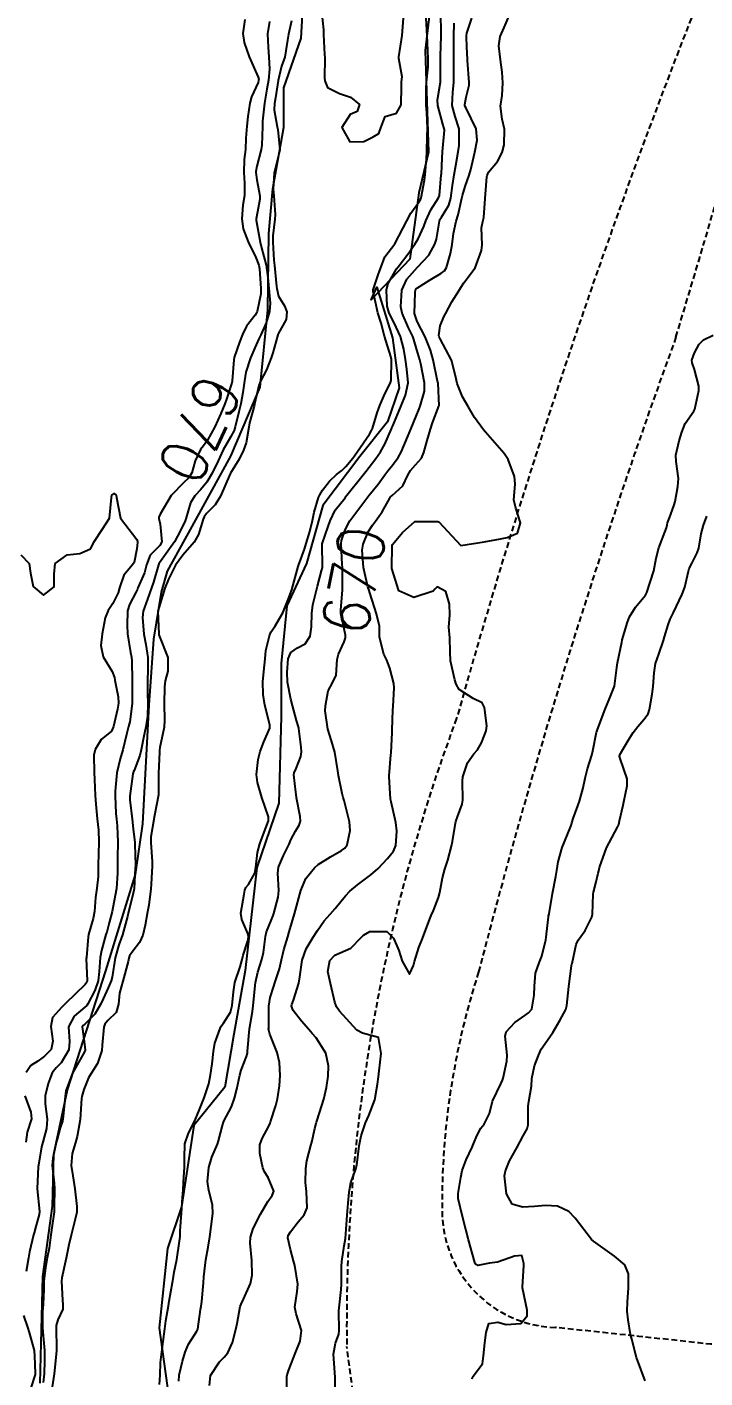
# Model space of a CAD drawing. Header units: metres. Extents: x 292545 to 299085, y 7450245 to 7463078.
# Drawn here: x 296272.5 to 296331.1, y 7455924 to 7456040.7 of the extents above; entities that cross this region are included whole.
import ezdxf
from ezdxf.enums import TextEntityAlignment as Align

# ---------------------------------------------------------------- set-up
doc = ezdxf.new("R2010")
doc.units = ezdxf.units.M
doc.linetypes.add('DASHED', pattern=[0.75, 0.5, -0.25])
for name, color, linetype in [('Cotas', 45, 'Continuous'), ('Curvas de Nivel 1m', 11, 'Continuous'), ('Curvas de Nivel 5m', 15, 'Continuous'), ('Hidrografia', 140, 'Continuous'), ('Vias Secundárias', 230, 'DASHED')]:
    doc.layers.add(name, color=color, linetype=linetype)
doc.styles.add('Style-STANDARD', font='STANDARD.shx')

msp = doc.modelspace()

# ---------------------------------------------------------------- linework, layer by layer
at = {"layer": 'Curvas de Nivel 1m', "flags": 128}
for points, elevation in [([(296285.67, 7455923.71), (296285.7, 7455924.21), (296285.97, 7455925.43), (296286.2, 7455926.21), (296286.49, 7455926.91), (296287.21, 7455928.02), (296287.29, 7455928.2), (296287.53, 7455929.9), (296287.58, 7455930.19), (296287.65, 7455930.6), (296287.78, 7455932.19), (296287.81, 7455932.73), (296288, 7455934.18), (296288.2, 7455935.28), (296288.34, 7455936.18), (296288.44, 7455937.06), (296288.59, 7455938.18), (296288.58, 7455938.95), (296288.26, 7455940.18), (296288.14, 7455940.95), (296288.25, 7455942.18), (296288.5, 7455943.07), (296288.99, 7455944.17), (296289.1, 7455944.48), (296289.43, 7455945.79), (296289.51, 7455946.09), (296289.54, 7455946.17), (296290.2, 7455947.41), (296290.48, 7455948.16), (296290.67, 7455948.95), (296290.94, 7455950.16), (296291.06, 7455950.57), (296291.5, 7455951.75), (296291.59, 7455952.06), (296291.59, 7455952.15), (296291.59, 7455952.23), (296291.78, 7455954.15), (296292.02, 7455955.66), (296292.09, 7455956.14), (296292.14, 7455956.73), (296292.28, 7455958.14), (296292.48, 7455959.04), (296292.82, 7455960.13), (296292.97, 7455960.76), (296293.15, 7455962.12), (296293.22, 7455962.53), (296293.64, 7455963.52), (296293.82, 7455963.94), (296293.87, 7455964.12), (296294.24, 7455965.53), (296294.29, 7455966.11), (296294.2, 7455967.6), (296294.26, 7455968.11), (296294.69, 7455969.13), (296295.18, 7455970.11), (296295.35, 7455970.47), (296295.73, 7455971.22), (296296.07, 7455971.76), (296296.18, 7455972.09), (296296.15, 7455972.49), (296295.84, 7455974.1), (296295.83, 7455974.16), (296295.77, 7455974.61), (296295.59, 7455976.1), (296295.62, 7455976.27), (296295.79, 7455976.65), (296296.21, 7455977.69), (296296.27, 7455978.09), (296296.22, 7455978.5), (296296.02, 7455980.1), (296295.99, 7455980.26), (296295.84, 7455980.79), (296295.47, 7455982.1), (296295.33, 7455982.64), (296295.06, 7455984.11), (296295.03, 7455984.97), (296295.12, 7455986.11), (296295.35, 7455986.67), (296295.92, 7455987.06), (296296.58, 7455987.42), (296297.01, 7455988.08), (296297.12, 7455988.9), (296297.14, 7455990.08), (296297.24, 7455990.8), (296297.56, 7455992.07), (296297.65, 7455992.4), (296298, 7455993.72), (296298.07, 7455994.01), (296298.07, 7455994.07), (296298.04, 7455996.05), (296298.04, 7455996.07), (296298.55, 7455997.56), (296298.72, 7455998.06), (296299.16, 7455998.96), (296300.02, 7456000.05), (296300.05, 7456000.08), (296300.07, 7456000.11), (296301.59, 7456002.03), (296301.81, 7456002.31), (296302.1, 7456002.69), (296302.69, 7456003.44), (296303.09, 7456004.01), (296303.46, 7456004.68), (296304.04, 7456006), (296304.07, 7456006.08), (296304.15, 7456006.26), (296304.87, 7456007.99), (296305.24, 7456008.92), (296305.46, 7456009.98), (296305.37, 7456011.15), (296305.25, 7456011.98), (296305.1, 7456012.87), (296304.8, 7456013.99), (296304.25, 7456015.16), (296303.82, 7456016), (296303.66, 7456016.61), (296303.61, 7456018.01), (296303.74, 7456018.56), (296304.31, 7456019.58), (296304.47, 7456019.83), (296304.6, 7456020), (296305.43, 7456021.09), (296306.06, 7456021.97), (296306.34, 7456022.43), (296306.82, 7456023.49), (296306.99, 7456023.96), (296307.42, 7456024.91), (296308.1, 7456025.95), (296308.18, 7456026.16), (296308.33, 7456027.95), (296308.34, 7456028.02), (296308.42, 7456029.42), (296308.45, 7456029.92), (296308.45, 7456029.95), (296308.6, 7456031.8), (296308.59, 7456031.95), (296308.56, 7456032.05), (296308.46, 7456032.34), (296308.03, 7456033.95), (296308.01, 7456034.42), (296308.26, 7456035.95), (296308.28, 7456036.18), (296308.28, 7456037.95), (296308.28, 7456038.2), (296308.33, 7456039.95), (296308.33, 7456040.17), (296308.29, 7456041.95)], 669), ([(296297.98, 7456042.08), (296298.15, 7456040.48), (296298.15, 7456040.07), (296298.24, 7456038.36), (296298.26, 7456038.07), (296298.25, 7456036.32), (296298.27, 7456036.07), (296298.49, 7456035.5), (296299.55, 7456034.99), (296300.48, 7456034.67), (296301.27, 7456034.03), (296301.08, 7456033.42), (296300.46, 7456033.16), (296299.75, 7456032.05), (296300.43, 7456030.79), (296301.64, 7456030.83), (296302.44, 7456031.24), (296302.93, 7456031.53), (296303.11, 7456032.01), (296303.49, 7456032.99), (296304.47, 7456033.28), (296304.86, 7456033.99), (296304.9, 7456035.59), (296304.91, 7456035.99), (296304.94, 7456036.42), (296304.68, 7456038), (296304.67, 7456038.15), (296304.94, 7456039.99), (296305.07, 7456041.49)], 667), ([(296299.14, 7455922.05), (296299.16, 7455924.05), (296299.01, 7455926.05), (296299.2, 7455927), (296299.49, 7455927.77), (296299.52, 7455928.05), (296299.49, 7455929.79), (296299.51, 7455930.05), (296299.69, 7455931.62), (296299.71, 7455932.05), (296299.7, 7455933.62), (296299.73, 7455934.05), (296299.95, 7455935.39), (296300.05, 7455936.04), (296300.14, 7455937.23), (296300.2, 7455938.04), (296300.3, 7455939.08), (296300.37, 7455940.04), (296300.52, 7455940.88), (296300.95, 7455942.03), (296301.04, 7455942.38), (296301.24, 7455944.03), (296301.26, 7455944.17), (296301.42, 7455944.9), (296301.69, 7455945.76), (296301.8, 7455946.02), (296302.08, 7455946.66), (296302.59, 7455948.01), (296302.82, 7455949.36), (296302.9, 7455950.01), (296302.96, 7455950.53), (296303.14, 7455952.01), (296302.9, 7455953.39), (296301.52, 7455953.77), (296301.04, 7455954.03), (296299.54, 7455955.69), (296299.29, 7455956.05), (296299.15, 7455956.45), (296298.75, 7455958.06), (296298.54, 7455959.11), (296298.7, 7455960.06), (296299.15, 7455960.51), (296299.6, 7455960.73), (296300.52, 7455961.13), (296301.42, 7455962.03), (296301.51, 7455962.14), (296301.62, 7455962.23), (296302.17, 7455962.56), (296303.63, 7455962.57), (296304.21, 7455961.99), (296304.67, 7455960.93), (296304.95, 7455959.99), (296305.58, 7455958.87), (296305.94, 7455959.63), (296306.02, 7455959.98), (296306.4, 7455961.18), (296306.71, 7455961.96), (296307.34, 7455963.65), (296307.45, 7455963.95), (296307.65, 7455964.39), (296308.1, 7455965.5), (296308.21, 7455965.94), (296308.44, 7455967.19), (296308.64, 7455967.94), (296308.91, 7455968.73), (296309.23, 7455969.93), (296309.3, 7455970.35), (296309.55, 7455971.93), (296309.59, 7455972.07), (296309.74, 7455972.48), (296310.13, 7455973.56), (296310.19, 7455973.93), (296310.16, 7455975.54), (296310.19, 7455975.93), (296310.59, 7455977.14), (296311.15, 7455977.92), (296311.47, 7455978.26), (296311.82, 7455978.87), (296312.21, 7455979.9), (296312.27, 7455980.33), (296312.07, 7455981.91), (296311.86, 7455982.31), (296311.08, 7455982.7), (296309.88, 7455983.48), (296309.61, 7455983.93), (296309.5, 7455984.32), (296309.14, 7455985.94), (296309.11, 7455986.74), (296309.07, 7455987.94), (296309, 7455988.87), (296309.07, 7455989.94), (296309.04, 7455990.86), (296308.73, 7455991.94), (296307.98, 7455992.35), (296307.79, 7455992.14), (296307.63, 7455991.96), (296305.97, 7455991.43), (296304.67, 7455991.99), (296304.07, 7455993.94), (296304.07, 7455994), (296304.1, 7455995.92), (296304.13, 7455996), (296304.99, 7455997.03), (296306.04, 7455997.98), (296308, 7455997.99), (296308.04, 7455997.99), (296308.11, 7455997.95), (296310.02, 7455995.93), (296312.03, 7455996.22), (296313.44, 7455996.48), (296314.03, 7455996.61), (296314.92, 7455996.99), (296315.18, 7455997.87), (296314.78, 7455999.15), (296314.59, 7455999.87), (296314.73, 7456001.23), (296314.66, 7456001.87), (296314.11, 7456003.36), (296313.77, 7456003.88), (296312.14, 7456005.71), (296311.97, 7456005.9), (296311.21, 7456006.97), (296310.65, 7456007.92), (296310.18, 7456008.75), (296309.71, 7456009.93), (296309.57, 7456010.57), (296309.22, 7456011.94), (296308.23, 7456013.79), (296308.15, 7456013.95), (296308.11, 7456014.07), (296308.25, 7456014.9), (296308.54, 7456015.67), (296308.69, 7456015.95), (296309.25, 7456016.96), (296309.85, 7456017.93), (296310.02, 7456018.2), (296310.29, 7456018.61), (296311.25, 7456019.92), (296311.82, 7456021.4), (296311.86, 7456021.91), (296311.82, 7456023.38), (296311.93, 7456023.91), (296312.01, 7456024.25), (296312.12, 7456025.9), (296312.27, 7456027.77), (296312.3, 7456027.9), (296312.41, 7456028.19), (296313.2, 7456029.11), (296313.6, 7456029.89), (296313.78, 7456030.54), (296313.79, 7456031.89), (296313.59, 7456032.76), (296313.45, 7456033.89), (296313.58, 7456034.79), (296313.65, 7456035.89), (296313.59, 7456036.81), (296313.46, 7456037.89), (296313.31, 7456039.11), (296313.42, 7456039.89), (296313.78, 7456040.67), (296314.29, 7456041.88)], 672), ([(296293.49, 7456041.19), (296293.33, 7456040.13), (296293.38, 7456038.98), (296293.45, 7456038.13), (296293.49, 7456037.1), (296293.4, 7456036.13), (296293.27, 7456035.35), (296293.06, 7456034.13), (296292.9, 7456032.58), (296292.89, 7456032.13), (296292.82, 7456030.51), (296292.77, 7456030.13), (296292.41, 7456028.71), (296292.3, 7456028.25), (296292.3, 7456028.14), (296292.4, 7456027.52), (296292.65, 7456026.14), (296292.66, 7456025.86), (296292.36, 7456024.28), (296292.33, 7456024.16), (296292.33, 7456024.14), (296292.35, 7456024.02), (296292.7, 7456022.14), (296292.81, 7456021.65), (296293.2, 7456020.13), (296293.36, 7456019.07), (296293.45, 7456018.13), (296293.54, 7456016.85), (296293.49, 7456016.13), (296293.21, 7456015.16), (296292.74, 7456014.13), (296292.57, 7456013.79), (296292.22, 7456013.01), (296291.96, 7456012.4), (296291.85, 7456012.14), (296291.45, 7456010.9), (296291.33, 7456010.15), (296291.2, 7456009.13), (296291.02, 7456008.15), (296290.85, 7456007.46), (296290.54, 7456006.16), (296290.44, 7456005.85), (296290.13, 7456005.28), (296289.49, 7456004.17), (296289.05, 7456003.24), (296288.55, 7456002.18), (296288.09, 7456001.4), (296287.54, 7456000.73), (296287.03, 7456000.2), (296286.66, 7455999.61), (296286.27, 7455998.21), (296286.22, 7455998.04), (296286.05, 7455997.72), (296285.54, 7455996.71), (296285.29, 7455996.22), (296284, 7455994.43), (296283.92, 7455994.32), (296283.89, 7455994.24), (296283.46, 7455992.76), (296283.29, 7455992.25), (296282.94, 7455991.27), (296282.59, 7455990.25), (296282.52, 7455989.69), (296282.64, 7455988.25), (296282.8, 7455987.37), (296282.98, 7455986.25), (296282.99, 7455985.15), (296282.96, 7455984.25), (296282.95, 7455983.17), (296282.97, 7455982.25), (296282.94, 7455981.16), (296282.8, 7455980.25), (296282.63, 7455979.45), (296282.42, 7455978.25), (296282.3, 7455977.76), (296281.79, 7455976.48), (296281.72, 7455976.32), (296281.71, 7455976.26), (296281.7, 7455976.18), (296281.43, 7455974.27), (296281.42, 7455973.93), (296281.63, 7455972.26), (296281.73, 7455971.42), (296281.86, 7455970.26), (296281.87, 7455970.1), (296281.91, 7455968.26), (296281.9, 7455968.05), (296281.8, 7455966.26), (296281.78, 7455966.14), (296281.66, 7455965.61), (296281.32, 7455964.26), (296281.22, 7455963.85), (296280.78, 7455962.27), (296280.47, 7455961.42), (296280.15, 7455960.28), (296279.91, 7455958.61), (296279.82, 7455958.29), (296279.57, 7455957.69), (296279.12, 7455956.74), (296278.91, 7455956.3), (296278.41, 7455955.43), (296277.53, 7455954.56), (296277.39, 7455954.45), (296277.32, 7455954.31), (296277.33, 7455954.12), (296277.51, 7455952.82), (296277.57, 7455952.31), (296277.56, 7455952.26), (296277.5, 7455952.17), (296276.47, 7455950.33), (296275.91, 7455948.79), (296275.83, 7455948.33), (296275.66, 7455946.56), (296275.64, 7455946.34), (296275.6, 7455946.16), (296275.42, 7455945.6), (296275.14, 7455944.61), (296275.07, 7455944.34), (296274.77, 7455942.96), (296274.73, 7455942.35), (296274.89, 7455940.82), (296274.92, 7455940.34), (296274.9, 7455938.78), (296274.88, 7455938.34), (296274.7, 7455936.96), (296274.6, 7455936.35), (296274.45, 7455935.19), (296274.3, 7455934.35), (296274.13, 7455933.49), (296274.01, 7455932.35), (296273.99, 7455931.61), (296273.93, 7455930.35), (296273.88, 7455929.71), (296273.89, 7455928.35), (296273.95, 7455927.61), (296274.06, 7455926.35), (296274.07, 7455925.47), (296274.04, 7455924.35), (296273.94, 7455923.58)], 669), ([(296295.4, 7456041.26), (296295.13, 7456040.1), (296295.06, 7456039.59), (296294.82, 7456038.11), (296294.73, 7456037.9), (296294.52, 7456037.35), (296294.25, 7456036.11), (296294, 7456034.6), (296293.93, 7456034.12), (296293.91, 7456033.57), (296294.17, 7456032.11), (296294.21, 7456031.87), (296294.4, 7456030.11), (296294.4, 7456030.08), (296293.9, 7456028.13), (296293.81, 7456026.71), (296293.86, 7456026.13), (296293.98, 7456024.51), (296293.95, 7456024.12), (296293.77, 7456022.69), (296293.77, 7456022.13), (296293.88, 7456020.57), (296293.92, 7456020.12), (296294.1, 7456018.31), (296294.12, 7456018.12), (296294.28, 7456017.47), (296294.8, 7456016.64), (296295, 7456016.11), (296294.93, 7456015.44), (296294.23, 7456014.22), (296294.21, 7456014.14), (296294.21, 7456014.12), (296293.77, 7456012.57), (296293.63, 7456012.13), (296293.24, 7456011.09), (296292.73, 7456010.13), (296292.57, 7456009.75), (296292.21, 7456008.14), (296292.2, 7456008.1), (296292.16, 7456007.97), (296291.78, 7456006.51), (296291.71, 7456006.14), (296291.48, 7456004.79), (296291.26, 7456004.15), (296290.87, 7456003.39), (296290.13, 7456002.16), (296290.09, 7456002.11), (296289.27, 7456000.18), (296288.81, 7455999.44), (296288.05, 7455998.68), (296287.84, 7455998.4), (296287.76, 7455998.19), (296287.36, 7455996.87), (296286.99, 7455996.2), (296286.01, 7455995.09), (296285.38, 7455994.22), (296284.77, 7455993.01), (296284.46, 7455992.23), (296283.96, 7455990.63), (296283.87, 7455990.33), (296283.85, 7455990.24), (296283.92, 7455988.25), (296283.93, 7455988.21), (296284.72, 7455986.23), (296284.72, 7455985.05), (296284.49, 7455984.23), (296284.41, 7455983.7), (296284.38, 7455982.23), (296284.43, 7455980.82), (296284.4, 7455980.23), (296284.03, 7455978.45), (296284, 7455978.24), (296283.99, 7455978.06), (296283.91, 7455976.24), (296283.89, 7455974.36), (296283.87, 7455974.24), (296283.76, 7455973.62), (296283.53, 7455972.45), (296283.5, 7455972.24), (296283.23, 7455970.73), (296283.23, 7455970.24), (296283.35, 7455968.59), (296283.35, 7455968.24), (296283.27, 7455966.65), (296283.23, 7455966.24), (296283.06, 7455964.84), (296282.96, 7455964.25), (296282.76, 7455963.12), (296282.55, 7455962.25), (296282.26, 7455961.6), (296281.6, 7455960.76), (296281.41, 7455960.45), (296281.35, 7455960.26), (296281.29, 7455959.97), (296280.81, 7455958.27), (296280.53, 7455957.24), (296280.45, 7455956.28), (296280.26, 7455955.56), (296279.53, 7455954.86), (296279.28, 7455954.54), (296279.17, 7455954.29), (296279.05, 7455952.75), (296279.02, 7455952.29), (296278.63, 7455951.15), (296278.1, 7455950.3), (296277.87, 7455949.91), (296277.46, 7455948.9), (296277.29, 7455948.31), (296277.26, 7455948.13), (296277.15, 7455946.31), (296276.89, 7455944.84), (296276.73, 7455944.32), (296276.44, 7455943.37), (296276.36, 7455942.33), (296276.5, 7455941.45), (296276.68, 7455940.32), (296276.84, 7455938.81), (296276.84, 7455938.32), (296276.71, 7455937.71), (296276.35, 7455936.32), (296276.15, 7455935.48), (296275.93, 7455934.33), (296275.56, 7455932.63), (296275.53, 7455932.34), (296275.62, 7455930.7), (296275.65, 7455930.33), (296275.64, 7455929.93), (296275.22, 7455928.99), (296275.06, 7455928.5), (296275.05, 7455928.34), (296275.09, 7455926.44), (296275.09, 7455926.34), (296274.91, 7455924.61), (296274.88, 7455924.34), (296274.67, 7455922.83)], 668), ([(296283.98, 7455923.41), (296284.05, 7455924.23), (296284.09, 7455925.32), (296284.18, 7455926.23), (296284.3, 7455927.13), (296284.44, 7455928.23), (296284.53, 7455928.92), (296284.76, 7455930.22), (296284.84, 7455930.63), (296285.1, 7455932.22), (296285.13, 7455932.36), (296285.27, 7455933.12), (296285.48, 7455934.22), (296285.73, 7455935.79), (296285.77, 7455936.21), (296285.79, 7455936.68), (296285.9, 7455938.21), (296285.99, 7455939.57), (296286.03, 7455940.21), (296286.07, 7455940.91), (296286.16, 7455942.21), (296286.16, 7455942.98), (296286.18, 7455944.21), (296286.5, 7455945.12), (296287.03, 7455946.2), (296287.44, 7455947.18), (296287.73, 7455947.9), (296287.84, 7455948.19), (296288.25, 7455949.4), (296288.4, 7455950.18), (296288.54, 7455951.12), (296288.65, 7455952.18), (296288.77, 7455952.92), (296289.22, 7455954.17), (296289.33, 7455954.37), (296289.53, 7455954.65), (296290.11, 7455955.6), (296290.28, 7455956.16), (296290.37, 7455957.36), (296290.5, 7455958.16), (296290.95, 7455959.51), (296291.13, 7455960.15), (296291.22, 7455960.52), (296291.62, 7455961.75), (296291.69, 7455962.07), (296291.69, 7455962.14), (296291.63, 7455962.4), (296291.1, 7455963.61), (296291.01, 7455964.15), (296291.31, 7455965.8), (296291.37, 7455966.14), (296291.46, 7455966.35), (296291.67, 7455966.61), (296292.22, 7455967.6), (296292.3, 7455968.13), (296292.46, 7455969.38), (296292.67, 7455970.13), (296292.94, 7455970.91), (296293.42, 7455972.12), (296293.41, 7455972.46), (296292.82, 7455974.13), (296292.47, 7455975.44), (296292.38, 7455976.13), (296292.5, 7455977.43), (296292.68, 7455978.13), (296293, 7455978.95), (296293.52, 7455980.12), (296293.52, 7455980.43), (296293.09, 7455982.13), (296292.94, 7455983.05), (296292.91, 7455984.13), (296292.99, 7455985.03), (296293.11, 7455986.13), (296293.19, 7455986.85), (296293.5, 7455988.12), (296293.62, 7455988.44), (296293.94, 7455988.93), (296294.64, 7455990.11), (296295.1, 7455991.24), (296295.41, 7455992.1), (296295.55, 7455992.53), (296295.97, 7455994.09), (296296, 7455994.19), (296296.52, 7455995.59), (296296.65, 7455996.08), (296296.97, 7455997.14), (296297.2, 7455998.08), (296297.34, 7455998.79), (296297.74, 7456000.07), (296297.84, 7456000.31), (296298.08, 7456000.71), (296298.68, 7456001.47), (296299.29, 7456002.06), (296299.74, 7456002.41), (296300.1, 7456002.74), (296300.7, 7456003.46), (296301.11, 7456004.04), (296302.14, 7456005.55), (296302.31, 7456005.85), (296302.38, 7456006.02), (296302.79, 7456007.38), (296303.02, 7456008.01), (296303.37, 7456008.82), (296303.95, 7456010), (296304, 7456010.19), (296304.03, 7456012), (296303.98, 7456012.24), (296303.43, 7456014.01), (296303.13, 7456015.13), (296302.86, 7456016.01), (296302.44, 7456017.86), (296302.46, 7456018.02), (296302.91, 7456019.4), (296303.13, 7456020.01), (296303.47, 7456020.86), (296304.33, 7456022), (296305.37, 7456023.98), (296305.71, 7456024.63), (296306.38, 7456025.58), (296306.53, 7456025.82), (296306.59, 7456025.97), (296306.87, 7456027.49), (296306.93, 7456027.96), (296307.05, 7456029.33), (296307.08, 7456029.96), (296307.11, 7456031.3), (296307.13, 7456031.96), (296307.09, 7456033.34), (296307.03, 7456033.96), (296307.03, 7456035.43), (296307.07, 7456035.96), (296307.2, 7456037.28), (296307.2, 7456037.96), (296307.15, 7456039.35), (296307.12, 7456039.96), (296307.03, 7456041.5)], 668), ([(296294.95, 7455922.29), (296294.99, 7455924.1), (296295.02, 7455924.25), (296295.17, 7455924.67), (296295.56, 7455925.72), (296295.7, 7455926.09), (296296.13, 7455927.16), (296296.26, 7455928.09), (296295.8, 7455929.53), (296295.67, 7455930.1), (296295.89, 7455931.46), (296295.93, 7455932.09), (296295.67, 7455933.7), (296295.58, 7455934.1), (296295.3, 7455935.09), (296295.08, 7455936.1), (296295.12, 7455936.3), (296295.32, 7455936.62), (296295.96, 7455937.46), (296296.5, 7455938.09), (296296.74, 7455938.68), (296296.68, 7455940.09), (296296.59, 7455940.87), (296296.64, 7455942.09), (296296.72, 7455942.75), (296297.06, 7455944.08), (296297.14, 7455944.35), (296297.42, 7455945.53), (296297.53, 7455945.98), (296297.56, 7455946.08), (296297.62, 7455946.26), (296298.2, 7455948.06), (296298.43, 7455949.09), (296298.55, 7455950.06), (296298.6, 7455950.94), (296298.36, 7455952.06), (296297.52, 7455953.37), (296297.19, 7455953.75), (296296.9, 7455954.08), (296296.25, 7455954.81), (296295.55, 7455955.74), (296295.4, 7455956.1), (296295.41, 7455956.24), (296295.56, 7455956.62), (296296.04, 7455958.09), (296296.12, 7455958.63), (296296.31, 7455960.09), (296296.65, 7455961.05), (296297.27, 7455962.08), (296297.63, 7455962.64), (296298.22, 7455963.48), (296298.74, 7455964.06), (296299.16, 7455964.54), (296299.65, 7455965.15), (296300.06, 7455965.65), (296300.44, 7455966.04), (296301.11, 7455966.6), (296301.68, 7455967.03), (296302.25, 7455967.46), (296302.88, 7455968.01), (296303.7, 7455968.87), (296304.2, 7455969.5), (296304.41, 7455969.99), (296304.5, 7455971.22), (296304.42, 7455971.99), (296303.99, 7455973.76), (296303.96, 7455974), (296303.83, 7455975.95), (296303.84, 7455976), (296303.98, 7455977.83), (296304, 7455978), (296304.08, 7455979.75), (296304.08, 7455980), (296304.16, 7455981.69), (296304.17, 7455982), (296304.25, 7455983.62), (296304.23, 7455984), (296303.9, 7455985.32), (296303.63, 7455986), (296303.37, 7455986.54), (296303.01, 7455988.01), (296302.99, 7455988.96), (296302.74, 7455990.01), (296302.16, 7455991.83), (296302.09, 7455992.02), (296301.98, 7455992.35), (296301.61, 7455994.03), (296301.51, 7455995.52), (296301.58, 7455996.03), (296302.03, 7455997.09), (296302.39, 7455997.67), (296302.65, 7455998.01), (296303.24, 7455998.83), (296303.88, 7456000), (296303.95, 7456000.12), (296304.08, 7456000.24), (296305.01, 7456001.06), (296305.45, 7456001.99), (296305.67, 7456002.41), (296306.11, 7456002.9), (296306.63, 7456003.45), (296306.84, 7456003.96), (296307.11, 7456004.98), (296307.4, 7456005.96), (296307.58, 7456006.52), (296308.13, 7456007.95), (296308.14, 7456007.98), (296308.05, 7456009.95), (296308.02, 7456010.12), (296307.62, 7456011.96), (296307.39, 7456012.79), (296306.94, 7456013.96), (296306.25, 7456015.27), (296306.03, 7456015.97), (296306.09, 7456017.78), (296306.12, 7456017.97), (296306.17, 7456018.09), (296306.29, 7456018.19), (296307.38, 7456018.88), (296308.3, 7456019.42), (296308.61, 7456019.65), (296308.77, 7456019.95), (296309.12, 7456021.15), (296309.27, 7456021.94), (296309.39, 7456022.89), (296309.63, 7456023.94), (296309.8, 7456024.49), (296310.11, 7456025.93), (296310.16, 7456026.16), (296310.39, 7456026.93), (296310.75, 7456027.92), (296310.89, 7456028.4), (296311.22, 7456029.92), (296311.42, 7456030.93), (296311.34, 7456031.91), (296310.47, 7456033.71), (296310.4, 7456033.84), (296310.37, 7456033.92), (296310.38, 7456034.02), (296310.48, 7456034.66), (296310.73, 7456035.69), (296310.75, 7456035.92), (296310.61, 7456037.83), (296310.6, 7456037.92), (296310.53, 7456039), (296310.5, 7456039.88), (296310.5, 7456039.92), (296310.5, 7456039.96), (296310.55, 7456040.19), (296310.98, 7456041.5)], 671), ([(296311.01, 7455923.91), (296311.02, 7455924.05), (296311.17, 7455924.24), (296311.88, 7455925.21), (296311.98, 7455925.9), (296312.09, 7455927.01), (296312.2, 7455927.9), (296312.44, 7455928.68), (296313.22, 7455928.79), (296313.95, 7455928.61), (296315.22, 7455928.7), (296315.75, 7455929.34), (296315.74, 7455929.85), (296315.35, 7455931.77), (296315.34, 7455931.86), (296315.46, 7455933.68), (296315.46, 7455933.86), (296315.29, 7455934.56), (296314.66, 7455934.51), (296313.28, 7455934.01), (296313.18, 7455933.99), (296312.5, 7455933.9), (296311.48, 7455933.71), (296311.28, 7455933.81), (296311.24, 7455933.91), (296311.23, 7455933.97), (296310.68, 7455935.92), (296310.44, 7455936.8), (296310.16, 7455937.92), (296309.79, 7455939.48), (296309.78, 7455939.93), (296310.01, 7455941.29), (296310.14, 7455941.92), (296310.47, 7455942.84), (296310.99, 7455943.91), (296311.11, 7455944.21), (296311.42, 7455944.97), (296311.76, 7455945.57), (296312.05, 7455945.9), (296312.5, 7455946.83), (296312.76, 7455947.89), (296313.47, 7455949.39), (296313.63, 7455949.71), (296313.68, 7455949.88), (296314, 7455951.37), (296314.03, 7455951.87), (296313.86, 7455953.53), (296313.93, 7455953.88), (296314.69, 7455954.71), (296315.54, 7455955.31), (296315.87, 7455955.53), (296316.15, 7455955.85), (296316.37, 7455957.05), (296316.38, 7455957.85), (296316.48, 7455958.96), (296316.78, 7455959.85), (296317.02, 7455960.43), (296317.36, 7455961.84), (296317.39, 7455962.07), (296317.6, 7455963.84), (296317.6, 7455963.88), (296317.65, 7455964.09), (296317.94, 7455965.84), (296318.22, 7455967.3), (296318.33, 7455967.83), (296318.44, 7455968.57), (296318.78, 7455969.82), (296319.49, 7455971.57), (296319.57, 7455971.81), (296319.6, 7455971.94), (296319.74, 7455972.33), (296320.14, 7455973.42), (296320.26, 7455973.81), (296320.59, 7455974.99), (296320.77, 7455975.8), (296320.97, 7455976.62), (296321.35, 7455977.79), (296321.44, 7455978.16), (296321.75, 7455979.79), (296321.77, 7455979.85), (296321.84, 7455980.02), (296322.48, 7455981.78), (296322.9, 7455982.74), (296323.3, 7455983.77), (296323.5, 7455985.37), (296323.55, 7455985.77), (296323.92, 7455987.57), (296323.95, 7455987.73), (296323.96, 7455987.76), (296324.42, 7455989.28), (296324.6, 7455989.75), (296325.11, 7455990.6), (296325.97, 7455991.62), (296326.04, 7455991.74), (296326.1, 7455991.86), (296326.69, 7455993.73), (296326.9, 7455994.83), (296327.12, 7455995.72), (296327.78, 7455997.45), (296327.85, 7455997.71), (296327.89, 7455997.87), (296328.05, 7455998.31), (296328.42, 7455999.35), (296328.53, 7455999.71), (296328.78, 7456001.01), (296328.82, 7456001.7), (296328.63, 7456003.19), (296328.61, 7456003.71), (296328.89, 7456004.95), (296329.11, 7456005.7), (296329.4, 7456006.45), (296330.16, 7456007.53), (296330.22, 7456007.64), (296330.23, 7456007.69), (296330.57, 7456009.3), (296330.57, 7456009.69), (296330.2, 7456011.12), (296330, 7456011.69), (296329.97, 7456011.93), (296330.22, 7456012.57), (296330.61, 7456013.31), (296331, 7456013.68), (296331.82, 7456014.09)], 673), ([(296272.01, 7455995.1), (296272.72, 7455994.37), (296272.84, 7455993.52), (296273.08, 7455992.37), (296273.97, 7455991.62), (296274.88, 7455992.35), (296274.88, 7455993.45), (296274.97, 7455994.35), (296276.01, 7455995.12), (296277.11, 7455995.22), (296278.02, 7455995.63), (296278.38, 7455996.3), (296279.04, 7455997.29), (296279.67, 7455998.29), (296279.84, 7456000.06), (296279.87, 7456000.28), (296280.07, 7456000.42), (296280.25, 7456000.28), (296280.27, 7456000.07), (296280.61, 7455998.27), (296282.03, 7455996.44), (296282.09, 7455996.26), (296282.09, 7455996.19), (296282.02, 7455995.62), (296281.81, 7455994.46), (296281.66, 7455994.26), (296280.91, 7455993.35), (296280.54, 7455992.27), (296280.41, 7455991.83), (296279.96, 7455990.9), (296279.56, 7455990.29), (296279.31, 7455989.66), (296279.04, 7455988.29), (296278.92, 7455987.29), (296279.12, 7455986.3), (296279.89, 7455985.03), (296280.1, 7455984.5), (296280.14, 7455984.29), (296280.42, 7455982.83), (296280.44, 7455982.28), (296280.37, 7455981.77), (296280.02, 7455980.29), (296279.83, 7455979.86), (296278.96, 7455979.16), (296278.42, 7455978.3), (296278.32, 7455977.79), (296278.35, 7455976.3), (296278.38, 7455975.7), (296278.43, 7455974.3), (296278.49, 7455973.57), (296278.62, 7455972.3), (296278.71, 7455971.32), (296278.76, 7455970.3), (296278.72, 7455969.28), (296278.68, 7455968.3), (296278.68, 7455967.3), (296278.58, 7455966.3), (296278.45, 7455965.51), (296278.37, 7455964.3), (296278.27, 7455963.67), (296277.87, 7455962.31), (296277.83, 7455962.1), (296277.67, 7455960.31), (296277.66, 7455960.24), (296277.73, 7455958.31), (296277.7, 7455958.18), (296277.57, 7455957.99), (296275.88, 7455956.34), (296275.71, 7455956.17), (296275.55, 7455956.02), (296274.75, 7455955.13), (296274.59, 7455954.35), (296274.78, 7455953.07), (296274.62, 7455952.35), (296274.07, 7455951.78), (296273.49, 7455951.37), (296272.87, 7455950.98), (296272.48, 7455950.37)], 671), ([(296325.94, 7455923.73), (296325.19, 7455925.74), (296324.79, 7455927.33), (296324.68, 7455927.75), (296324.47, 7455929), (296324.4, 7455929.75), (296324.43, 7455930.56), (296324.52, 7455931.75), (296324.5, 7455932.98), (296324.19, 7455933.76), (296323.29, 7455934.51), (296321.47, 7455935.79), (296321.31, 7455935.95), (296319.89, 7455937.8), (296319.34, 7455938.37), (296318.36, 7455938.84), (296317.34, 7455938.89), (296316.4, 7455938.79), (296315.34, 7455938.74), (296314.47, 7455939), (296313.96, 7455939.88), (296313.8, 7455941.46), (296313.87, 7455941.88), (296314.24, 7455942.73), (296314.86, 7455943.87), (296315.41, 7455944.9), (296315.76, 7455945.52), (296315.85, 7455945.86), (296315.84, 7455947.46), (296315.89, 7455947.86), (296316.12, 7455949.2), (296316.17, 7455949.85), (296316.4, 7455950.94), (296316.72, 7455951.85), (296316.96, 7455952.39), (296317.52, 7455953.18), (296317.98, 7455953.83), (296318.58, 7455954.87), (296319.09, 7455955.82), (296319.19, 7455956.17), (296319.35, 7455957.81), (296319.59, 7455959.6), (296319.62, 7455959.78), (296319.63, 7455959.81), (296319.98, 7455961.44), (296320.16, 7455961.8), (296320.76, 7455962.66), (296321.34, 7455963.79), (296321.39, 7455964.05), (296321.46, 7455965.79), (296321.49, 7455965.97), (296321.68, 7455966.73), (296321.89, 7455967.59), (296321.93, 7455967.79), (296322, 7455968.09), (296322.61, 7455969.78), (296323.55, 7455971.59), (296323.65, 7455971.76), (296323.67, 7455971.82), (296323.74, 7455972.11), (296324.04, 7455973.48), (296324.1, 7455973.76), (296324.39, 7455975.14), (296324.38, 7455975.75), (296323.8, 7455977.5), (296323.74, 7455977.7), (296323.74, 7455977.76), (296323.75, 7455977.81), (296323.81, 7455977.93), (296324.49, 7455979.08), (296324.91, 7455979.75), (296325.3, 7455980.29), (296325.84, 7455980.88), (296326.22, 7455981.36), (296326.33, 7455981.74), (296326.55, 7455983.06), (296326.65, 7455983.73), (296326.71, 7455984.92), (296326.85, 7455985.73), (296327.12, 7455986.52), (296327.53, 7455987.72), (296327.62, 7455988.03), (296327.94, 7455989.05), (296328.12, 7455989.54), (296328.2, 7455989.72), (296328.39, 7455990.14), (296329.13, 7455991.7), (296329.36, 7455992.32), (296329.69, 7455993.69), (296329.76, 7455993.93), (296330, 7455994.43), (296330.43, 7455995.27), (296330.58, 7455995.68), (296330.79, 7455996.92), (296330.98, 7455997.68), (296331.28, 7455998.45)], 674), ([(296272.37, 7455948.37), (296272.87, 7455946.94), (296272.93, 7455946.37), (296272.57, 7455945.21), (296272.43, 7455944.37)], 671)]:
    msp.add_lwpolyline(points, dxfattribs=dict(at, elevation=elevation))
at = {"layer": 'Curvas de Nivel 5m', "elevation": 670, "flags": 128}
for points in [[(296291.35, 7456041.36), (296291.19, 7456040.15), (296291.31, 7456039.38), (296291.74, 7456038.15), (296292.51, 7456036.39), (296292.56, 7456036.19), (296292.55, 7456036.14), (296292.55, 7456036.1), (296292.5, 7456035.94), (296291.93, 7456034.7), (296291.8, 7456034.15), (296291.63, 7456032.98), (296291.53, 7456032.15), (296291.46, 7456031.13), (296291.41, 7456030.15), (296291.31, 7456029.26), (296291.27, 7456028.15), (296291.33, 7456027.22), (296291.32, 7456026.15), (296291.2, 7456025.32), (296291.1, 7456024.15), (296291.22, 7456023.27), (296291.65, 7456022.15), (296292.32, 7456020.8), (296292.56, 7456020.14), (296292.62, 7456019.83), (296292.75, 7456018.14), (296292.75, 7456017.67), (296292.43, 7456016.14), (296292.38, 7456016.02), (296292.26, 7456015.82), (296291.51, 7456014.88), (296291.15, 7456014.15), (296290.91, 7456013.48), (296290.43, 7456012.16), (296290.4, 7456011.97), (296290.27, 7456010.16), (296290.26, 7456010.1), (296290.19, 7456009.81), (296289.77, 7456008.57), (296289.63, 7456008.17), (296289.29, 7456007.31), (296288.78, 7456006.18), (296288.13, 7456005.01), (296287.78, 7456004.54), (296287.54, 7456004.2), (296287.08, 7456003.23), (296286.77, 7456002.2), (296286.52, 7456001.77), (296286.08, 7456001.36), (296285.01, 7456000.23), (296284.06, 7455998.63), (296283.93, 7455998.36), (296283.93, 7455998.24), (296284.05, 7455997.75), (296284.19, 7455996.24), (296284.02, 7455995.92), (296283.17, 7455995.08), (296282.88, 7455994.25), (296282.7, 7455993.55), (296282.13, 7455992.26), (296282.08, 7455992.15), (296281.97, 7455991.91), (296281.4, 7455990.83), (296281.24, 7455990.27), (296281.19, 7455989.02), (296281.23, 7455988.27), (296281.49, 7455986.68), (296281.57, 7455986.27), (296281.59, 7455985.96), (296281.62, 7455984.26), (296281.63, 7455984.01), (296281.62, 7455982.26), (296281.42, 7455980.69), (296281.32, 7455980.27), (296281.14, 7455979.58), (296280.81, 7455978.27), (296280.59, 7455977.49), (296280.3, 7455976.28), (296280.16, 7455974.68), (296280.16, 7455974.28), (296280.22, 7455972.76), (296280.27, 7455972.28), (296280.33, 7455971.68), (296280.39, 7455970.28), (296280.37, 7455968.95), (296280.35, 7455968.28), (296280.36, 7455967.61), (296280.29, 7455966.28), (296279.97, 7455964.6), (296279.89, 7455964.29), (296279.63, 7455963.3), (296279.43, 7455962.49), (296279.36, 7455962.29), (296278.97, 7455960.93), (296278.86, 7455960.3), (296278.79, 7455959.09), (296278.7, 7455958.3), (296278.4, 7455957.47), (296277.8, 7455956.31), (296277.7, 7455956.16), (296277.55, 7455956.01), (296276.62, 7455955.24), (296276.14, 7455954.33), (296276.23, 7455953.05), (296276.17, 7455952.33), (296275.49, 7455951.22), (296275.06, 7455950.77), (296274.73, 7455950.35), (296274.38, 7455949.44), (296274.11, 7455948.35), (296274.12, 7455947.68), (296274.29, 7455946.35), (296274.22, 7455945.55), (296273.9, 7455944.36), (296273.8, 7455943.95), (296273.53, 7455942.36), (296273.52, 7455942.22), (296273.41, 7455940.36), (296273.41, 7455940.31), (296273.61, 7455938.36), (296273.59, 7455938.1), (296273.32, 7455937.08), (296273.15, 7455936.53), (296273.1, 7455936.36), (296272.77, 7455934.88), (296272.68, 7455934.37), (296272.46, 7455933.19)], [(296288.3, 7455923.33), (296288.39, 7455924.18), (296289.18, 7455925.38), (296289.58, 7455925.77), (296289.9, 7455926.16), (296290.31, 7455927.05), (296290.59, 7455928.16), (296290.69, 7455928.69), (296290.97, 7455930.15), (296291.04, 7455930.36), (296291.25, 7455930.78), (296291.85, 7455932.14), (296291.99, 7455932.86), (296291.97, 7455934.14), (296291.83, 7455935.62), (296291.85, 7455936.14), (296292.09, 7455936.91), (296292.71, 7455938.13), (296293.34, 7455939.23), (296293.72, 7455939.74), (296293.87, 7455940.11), (296293.37, 7455941.31), (296293.06, 7455941.8), (296292.91, 7455942.13), (296292.65, 7455943.39), (296292.66, 7455944.13), (296292.87, 7455944.67), (296293.43, 7455945.73), (296293.55, 7455946), (296293.59, 7455946.12), (296294.04, 7455947.52), (296294.19, 7455948.11), (296294.37, 7455949.21), (296294.42, 7455950.11), (296294.36, 7455951.24), (296294.16, 7455952.11), (296293.52, 7455953.7), (296293.43, 7455954.03), (296293.42, 7455954.12), (296293.43, 7455954.21), (296293.45, 7455956.12), (296293.56, 7455956.86), (296293.86, 7455957.83), (296293.96, 7455958.12), (296294.35, 7455959.34), (296294.53, 7455960.11), (296294.73, 7455960.99), (296295.07, 7455962.11), (296295.2, 7455962.53), (296295.64, 7455964.1), (296296.2, 7455966.09), (296296.63, 7455967.14), (296297.37, 7455968.07), (296297.7, 7455968.34), (296298.75, 7455969.02), (296299.71, 7455969.57), (296299.99, 7455969.77), (296300.21, 7455970.05), (296300.47, 7455971.3), (296300.41, 7455972.04), (296299.94, 7455973.87), (296299.89, 7455974.05), (296299.86, 7455974.14), (296299.77, 7455974.5), (296299.44, 7455976.05), (296299.39, 7455976.45), (296299.13, 7455978.06), (296298.85, 7455979.04), (296298.53, 7455980.06), (296298.29, 7455981.62), (296298.32, 7455982.07), (296298.57, 7455983.37), (296298.95, 7455984.06), (296299.25, 7455984.7), (296299.35, 7455986.06), (296299.45, 7455986.52), (296299.93, 7455987.59), (296300.05, 7455987.93), (296300.07, 7455988.05), (296300.06, 7455988.18), (296299.94, 7455988.72), (296299.66, 7455990.05), (296299.65, 7455990.36), (296299.79, 7455992.05), (296299.8, 7455992.23), (296299.8, 7455994.05), (296299.78, 7455994.27), (296299.68, 7455996.05), (296299.72, 7455996.35), (296300.04, 7455997.26), (296300.44, 7455998.04), (296301.13, 7455998.96), (296301.91, 7456000.02), (296302.08, 7456000.23), (296302.87, 7456001.23), (296303.46, 7456002.01), (296303.73, 7456002.37), (296304.11, 7456002.87), (296304.6, 7456003.51), (296304.88, 7456003.99), (296305.42, 7456005.27), (296305.71, 7456005.98), (296306.15, 7456007.08), (296306.41, 7456007.72), (296306.51, 7456007.97), (296306.89, 7456009.26), (296306.89, 7456009.96), (296306.57, 7456011.61), (296306.48, 7456011.97), (296306.22, 7456012.84), (296305.97, 7456013.71), (296305.88, 7456013.98), (296305.49, 7456014.74), (296304.94, 7456015.99), (296304.83, 7456016.55), (296304.92, 7456017.99), (296305.36, 7456018.92), (296306.29, 7456019.97), (296306.31, 7456019.99), (296307.27, 7456021.01), (296307.79, 7456021.96), (296307.91, 7456022.38), (296308.17, 7456023.95), (296308.22, 7456024.09), (296308.36, 7456024.29), (296308.99, 7456025.32), (296309.16, 7456025.94), (296309.3, 7456027.03), (296309.46, 7456027.94), (296309.6, 7456028.75), (296309.79, 7456029.94), (296309.88, 7456030.48), (296309.87, 7456031.93), (296309.52, 7456032.99), (296309.26, 7456033.94), (296309.32, 7456035.1), (296309.41, 7456035.94), (296309.43, 7456036.85), (296309.41, 7456037.94), (296309.41, 7456038.81), (296309.41, 7456039.94), (296309.44, 7456041.06)], [(296272.23, 7455929.38), (296272.58, 7455928.37), (296272.74, 7455927.9), (296273.15, 7455926.36), (296273.16, 7455926.33), (296273.19, 7455925.89), (296273.26, 7455924.36), (296273.25, 7455924.28), (296273.17, 7455924.03), (296272.75, 7455922.76)]]:
    msp.add_lwpolyline(points, dxfattribs=at)
at = {"layer": 'Hidrografia'}
for points in [[(296273.69, 7455923.52), (296273.9, 7455932.76), (296274.75, 7455938.84), (296274.86, 7455943.32), (296276.04, 7455948.87), (296279.35, 7455959.16), (296281.92, 7455967.49), (296282.56, 7455971.86), (296283.09, 7455982.11), (296283.51, 7455987.83), (296284.15, 7455991.89), (296284.69, 7455993.7), (296286.82, 7455997.55), (296290.14, 7456003.63), (296292.7, 7456009.6), (296293.34, 7456016.27), (296293.45, 7456022.88), (296293.77, 7456026.73), (296294.73, 7456032.06), (296294.73, 7456035.48), (296296.23, 7456039.75), (296296.54, 7456045.35)], [(296307.59, 7456044.4), (296306.95, 7456038.69), (296307.23, 7456029.91), (296306.39, 7456026.38), (296305.61, 7456020.66), (296302.29, 7456017.14), (296302.78, 7456018.23), (296304.12, 7456013.85), (296304.69, 7456009.55), (296303.7, 7456006.59), (296301.3, 7456003.62), (296298.11, 7455999.36), (296296.7, 7455994.35), (296295, 7455990.69), (296294.51, 7455985.71), (296294.51, 7455981.13), (296294.3, 7455973.65), (296292.39, 7455968.08), (296291.4, 7455959.2), (296290.41, 7455953.7), (296289.63, 7455949.11), (296286.95, 7455945.8), (296285.88, 7455938.76), (296284.68, 7455935.17), (296283.97, 7455928.32), (296285.24, 7455919.18)]]:
    msp.add_lwpolyline(points, dxfattribs=at)
at = {"layer": 'Vias Secundárias'}
msp.add_lwpolyline([(296356.19, 7455749.95), (296349.03, 7455780.24), (296338.66, 7455806.92), (296318.9, 7455846.86), (296305.68, 7455885.64), (296300.17, 7455926.71, -0.093093), (296309.66, 7455980.99, -0.04155), (296346.53, 7456080.08, -0.093742), (296374.38, 7456135.02, -6.237699)], format="xyb", dxfattribs=at)
at = {"layer": 'Vias Secundárias', "elevation": 672.12}
msp.add_lwpolyline([(296353.65, 7455927.84, -0.0295), (296334.68, 7455926.56, 0.00111), (296318.19, 7455928.34, -0.401516), (296308.4, 7455938.38, -0.080935), (296311.56, 7455959.07, -0.024193), (296328.61, 7456013.93, 0.004333), (296335.05, 7456036, -0.427849), (296342.7, 7456037.93, -0.211782)], format="xyb", dxfattribs=at)

# ---------------------------------------------------------------- texts
at = {"layer": 'Cotas', "style": 'Style-STANDARD'}
for rotation, p in [(245.1963, (296287.48, 7456005.98, 670)), (78.9685, (296300.77, 7455992.9, 670))]:
    msp.add_text('670', height=4, rotation=rotation, dxfattribs=at).set_placement(p, align=Align.MIDDLE_CENTER)

doc.saveas('drawing.dxf')
